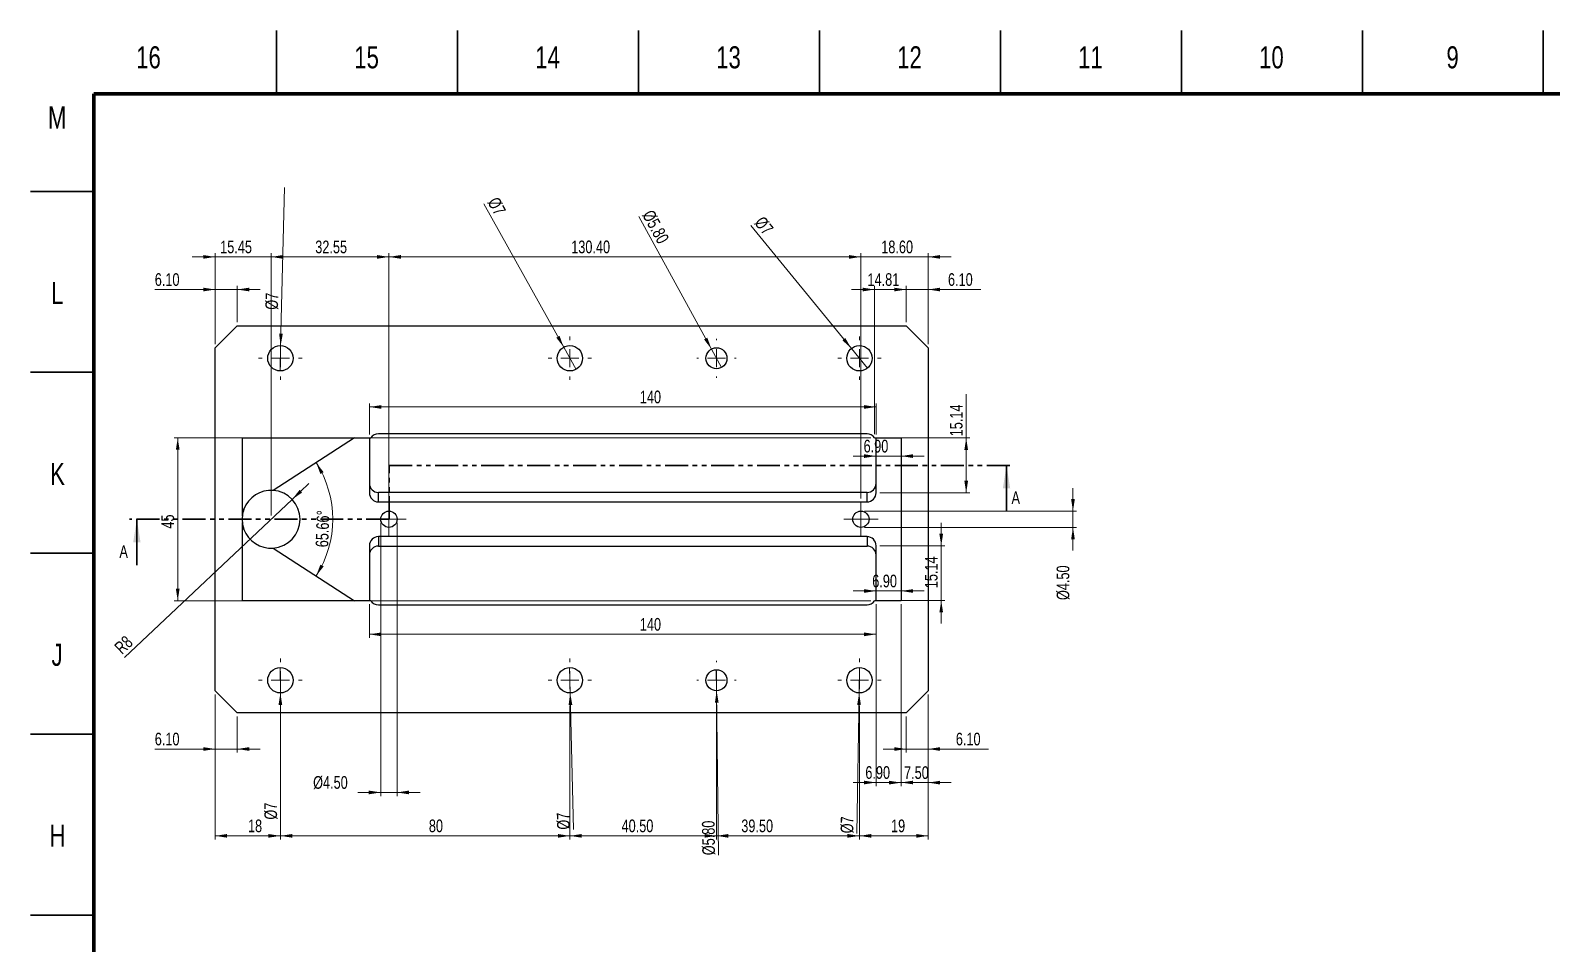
# Model space of a CAD drawing. Header units: millimetres. Extents: x 3 to 838, y -27 to 591.
# Drawn here: x 2.5 to 422.8, y 339.1 to 591.5 of the extents above; entities that cross this region are included whole.
import ezdxf

# ---------------------------------------------------------------- set-up
doc = ezdxf.new("R2010")
doc.units = ezdxf.units.MM
doc.linetypes.add('PHANTOM', pattern=[12.7, 6.35, -1.27, 1.27, -1.27, 1.27, -1.27])
doc.styles.add('SLDTEXTSTYLE0', font='TXT', dxfattribs={"width": 0.75})
doc.dimstyles.new('SLDDIMSTYLE0', dxfattribs={"dimtxt": 3.5, "dimasz": 3.302, "dimexe": 0, "dimexo": 0.0625, "dimgap": 0.875, "dimtad": 1, "dimrnd": 1e-09, "dimzin": 4, "dimdsep": 46, "dimtxsty": 'SLDTEXTSTYLE0', "dimsah": 1, "dimcen": 0.09, "dimadec": 0, "dimazin": 1, "dimtfac": 1, "dimtmove": 0, "dimatfit": 0, "dimfxl": 0, "dimfrac": 2, "dimtolj": 1, "dimtzin": 12, "dimarcsym": 0})
doc.dimstyles.new('SLDDIMSTYLE1', dxfattribs={"dimtxt": 3.5, "dimasz": 3.302, "dimexe": 0, "dimexo": 0.0625, "dimgap": 0.875, "dimtad": 1, "dimrnd": 1e-09, "dimzin": 12, "dimdsep": 46, "dimtxsty": 'SLDTEXTSTYLE0', "dimblk1": 'NONE', "dimsah": 1, "dimcen": 0, "dimadec": 0, "dimazin": 3, "dimtfac": 1, "dimtmove": 0, "dimatfit": 3, "dimldrblk": 'NONE', "dimfxl": 0, "dimfrac": 2, "dimtolj": 1, "dimtzin": 12, "dimarcsym": 0})
doc.dimstyles.new('SLDDIMSTYLE2', dxfattribs={"dimtxt": 3.5, "dimasz": 3.302, "dimexe": 0, "dimexo": 0.0625, "dimgap": 0.875, "dimtad": 1, "dimrnd": 1e-09, "dimzin": 4, "dimdsep": 46, "dimtxsty": 'SLDTEXTSTYLE0', "dimblk1": 'NONE', "dimsah": 1, "dimcen": 0, "dimadec": 0, "dimazin": 1, "dimtfac": 1, "dimtmove": 0, "dimatfit": 3, "dimldrblk": 'NONE', "dimfxl": 0, "dimfrac": 2, "dimtolj": 1, "dimtzin": 12, "dimarcsym": 0})
doc.dimstyles.new('SLDDIMSTYLE3', dxfattribs={"dimtxt": 3.5, "dimasz": 3.302, "dimexe": 0, "dimexo": 0.0625, "dimgap": 0.875, "dimtad": 1, "dimrnd": 1e-09, "dimzin": 12, "dimdsep": 46, "dimtxsty": 'SLDTEXTSTYLE0', "dimsah": 1, "dimcen": 0, "dimadec": 0, "dimazin": 3, "dimtfac": 1, "dimtofl": 0, "dimtmove": 1, "dimatfit": 3, "dimfxl": 0, "dimfrac": 2, "dimtolj": 1, "dimtzin": 12, "dimarcsym": 0})
doc.dimstyles.new('SLDDIMSTYLE4', dxfattribs={"dimtxt": 3.5, "dimasz": 3.302, "dimexe": 0, "dimexo": 0.0625, "dimgap": 0.875, "dimtad": 1, "dimdec": 4, "dimzin": 12, "dimdsep": 46, "dimtxsty": 'SLDTEXTSTYLE0', "dimsah": 1, "dimcen": 0.09, "dimazin": 3, "dimtfac": 1, "dimtofl": 0, "dimtmove": 0, "dimatfit": 3, "dimfxl": 0, "dimfrac": 2, "dimtolj": 1, "dimtzin": 12, "dimarcsym": 0})
doc.dimstyles.new('SLDDIMSTYLE5', dxfattribs={"dimtxt": 3.5, "dimasz": 3.302, "dimexe": 0, "dimexo": 0.0625, "dimgap": 0.875, "dimtad": 1, "dimrnd": 1e-09, "dimzin": 12, "dimdsep": 46, "dimtxsty": 'SLDTEXTSTYLE0', "dimsah": 1, "dimcen": 0.09, "dimadec": 0, "dimazin": 3, "dimtfac": 1, "dimtofl": 0, "dimtmove": 0, "dimatfit": 3, "dimfxl": 0, "dimfrac": 2, "dimtolj": 1, "dimtzin": 12, "dimarcsym": 0})
doc.dimstyles.new('SLDDIMSTYLE6', dxfattribs={"dimtxt": 3.5, "dimasz": 3.302, "dimexe": 0, "dimexo": 0.0625, "dimgap": 0.875, "dimtad": 1, "dimrnd": 1e-09, "dimzin": 12, "dimdsep": 46, "dimtxsty": 'SLDTEXTSTYLE0', "dimsah": 1, "dimcen": 0.09, "dimadec": 0, "dimazin": 3, "dimtfac": 1, "dimtmove": 0, "dimatfit": 0, "dimfxl": 0, "dimfrac": 2, "dimtolj": 1, "dimtzin": 12, "dimarcsym": 0})
doc.dimstyles.new('SLDDIMSTYLE7', dxfattribs={"dimtxt": 3.5, "dimasz": 3.302, "dimexe": 0, "dimexo": 0.0625, "dimgap": 0.875, "dimtad": 1, "dimrnd": 1e-09, "dimzin": 4, "dimdsep": 46, "dimtxsty": 'SLDTEXTSTYLE0', "dimsah": 1, "dimcen": 0.09, "dimadec": 0, "dimazin": 1, "dimtfac": 1, "dimtofl": 0, "dimtmove": 0, "dimatfit": 3, "dimfxl": 0, "dimfrac": 2, "dimtolj": 1, "dimtzin": 12, "dimarcsym": 0})

# ---------------------------------------------------------------- blocks, each defined once
blk = doc.blocks.new('_D')
at = {"color": 7, "linetype": 'Continuous', "lineweight": 18}
for p, q in [((53.55, 519.88), (36.86, 519.88)), ((53.55, 504.78), (53.55, 520.88)), ((53.55, 519.88), (59.65, 519.88)), ((59.65, 510.88), (59.65, 520.88)), ((59.65, 519.88), (66, 519.88))]:
    blk.add_line(p, q, dxfattribs=at)
for points in [[(53.55, 519.88), (50.25, 520.39), (50.25, 519.37)], [(59.65, 519.88), (62.95, 519.37), (62.95, 520.39)]]:
    blk.add_solid(points, dxfattribs=at)
at = {"color": 7, "linetype": 'Continuous', "lineweight": 18, "insert": (36.86, 524.39), "char_height": 3.5, "attachment_point": 1, "style": 'SLDTEXTSTYLE0'}
blk.add_mtext('6.10', dxfattribs=at)
blk = doc.blocks.new('_D_1')
at = {"color": 7, "linetype": 'Continuous', "lineweight": 18}
for p, q in [((53.55, 407.98), (53.55, 391.88)), ((59.65, 401.88), (59.65, 391.88)), ((53.55, 392.88), (36.86, 392.88)), ((53.55, 392.88), (59.65, 392.88)), ((59.65, 392.88), (66, 392.88))]:
    blk.add_line(p, q, dxfattribs=at)
for points in [[(53.55, 392.88), (50.25, 393.39), (50.25, 392.37)], [(59.65, 392.88), (62.95, 392.37), (62.95, 393.39)]]:
    blk.add_solid(points, dxfattribs=at)
at = {"color": 7, "linetype": 'Continuous', "lineweight": 18, "insert": (36.86, 397.39), "char_height": 3.5, "attachment_point": 1, "style": 'SLDTEXTSTYLE0'}
blk.add_mtext('6.10', dxfattribs=at)
blk = doc.blocks.new('_D_2')
at = {"color": 7, "linetype": 'Continuous', "lineweight": 18}
for p, q in [((244.45, 519.88), (238.1, 519.88)), ((244.45, 510.88), (244.45, 520.88)), ((244.45, 519.88), (250.55, 519.88)), ((250.55, 504.78), (250.55, 520.88)), ((250.55, 519.88), (265.08, 519.88))]:
    blk.add_line(p, q, dxfattribs=at)
for points in [[(244.45, 519.88), (241.15, 520.39), (241.15, 519.37)], [(250.55, 519.88), (253.85, 519.37), (253.85, 520.39)]]:
    blk.add_solid(points, dxfattribs=at)
at = {"color": 7, "linetype": 'Continuous', "lineweight": 18, "insert": (256.02, 524.39), "char_height": 3.5, "attachment_point": 1, "style": 'SLDTEXTSTYLE0'}
blk.add_mtext('6.10', dxfattribs=at)
blk = doc.blocks.new('_D_3')
at = {"color": 7, "linetype": 'Continuous', "lineweight": 18}
for p, q in [((250.55, 407.98), (250.55, 391.88)), ((244.45, 401.88), (244.45, 391.88)), ((244.45, 392.88), (238.1, 392.88)), ((250.55, 392.88), (244.45, 392.88)), ((250.55, 392.88), (267.24, 392.88))]:
    blk.add_line(p, q, dxfattribs=at)
for points in [[(244.45, 392.88), (241.15, 393.39), (241.15, 392.37)], [(250.55, 392.88), (253.85, 392.37), (253.85, 393.39)]]:
    blk.add_solid(points, dxfattribs=at)
at = {"color": 7, "linetype": 'Continuous', "lineweight": 18, "insert": (258.19, 397.39), "char_height": 3.5, "attachment_point": 1, "style": 'SLDTEXTSTYLE0'}
blk.add_mtext('6.10', dxfattribs=at)
blk = doc.blocks.new('_D_4')
at = {"color": 7, "linetype": 'Continuous', "lineweight": 18}
for q in [(201.57, 537.6), (233.76, 498.17)]:
    blk.add_line((229.34, 503.59), q, dxfattribs=at)
blk.add_solid([(229.34, 503.59), (227.64, 506.47), (226.86, 505.83)], dxfattribs=at)
at = {"color": 7, "linetype": 'Continuous', "lineweight": 18, "insert": (205.06, 540.45), "char_height": 3.5, "attachment_point": 1, "rotation": 309.2291, "style": 'SLDTEXTSTYLE0'}
blk.add_mtext('%%c7', dxfattribs=at)
blk = doc.blocks.new('_None')
blk = doc.blocks.new('_D_5')
at = {"color": 7, "linetype": 'Continuous', "lineweight": 18}
for q in [(170.57, 540.09), (193.44, 498.34)]:
    blk.add_line((190.66, 503.43), q, dxfattribs=at)
blk.add_solid([(190.66, 503.43), (189.52, 506.57), (188.62, 506.08)], dxfattribs=at)
at = {"color": 7, "linetype": 'Continuous', "lineweight": 18, "insert": (174.51, 542.25), "char_height": 3.5, "attachment_point": 1, "rotation": 298.7217, "style": 'SLDTEXTSTYLE0'}
blk.add_mtext('%%c5.80', dxfattribs=at)
blk = doc.blocks.new('_D_6')
at = {"color": 7, "linetype": 'Continuous', "lineweight": 18}
for q in [(127.8, 543.6), (153.25, 497.82)]:
    blk.add_line((149.85, 503.94), q, dxfattribs=at)
blk.add_solid([(149.85, 503.94), (148.69, 507.07), (147.8, 506.58)], dxfattribs=at)
at = {"color": 7, "linetype": 'Continuous', "lineweight": 18, "insert": (131.74, 545.79), "char_height": 3.5, "attachment_point": 1, "rotation": 299.0713, "style": 'SLDTEXTSTYLE0'}
blk.add_mtext('%%c7', dxfattribs=at)
blk = doc.blocks.new('_D_7')
at = {"color": 7, "linetype": 'Continuous', "lineweight": 18}
for q in [(72.72, 548.1), (71.46, 497.38)]:
    blk.add_line((71.64, 504.38), q, dxfattribs=at)
blk.add_solid([(71.64, 504.38), (72.23, 507.67), (71.21, 507.69)], dxfattribs=at)
at = {"color": 7, "linetype": 'Continuous', "lineweight": 18, "insert": (67.38, 514.35), "char_height": 3.5, "attachment_point": 1, "rotation": 88.5869, "style": 'SLDTEXTSTYLE0'}
blk.add_mtext('%%c7', dxfattribs=at)
blk = doc.blocks.new('_D_8')
at = {"color": 7, "linetype": 'Continuous', "lineweight": 18}
for q in [(79.43, 466.24), (28.5, 418.13)]:
    blk.add_line((74.82, 461.88), q, dxfattribs=at)
blk.add_solid([(74.82, 461.88), (77.57, 463.77), (76.87, 464.51)], dxfattribs=at)
at = {"color": 7, "linetype": 'Continuous', "lineweight": 18, "insert": (25.41, 421.41), "char_height": 3.5, "attachment_point": 1, "rotation": 43.3663, "style": 'SLDTEXTSTYLE0'}
blk.add_mtext('R8', dxfattribs=at)
blk = doc.blocks.new('_D_9')
at = {"color": 7, "linetype": 'Continuous', "lineweight": 18}
for q in [(71.54, 415.38), (71.63, 373.38)]:
    blk.add_line((71.56, 408.38), q, dxfattribs=at)
blk.add_solid([(71.56, 408.38), (71.06, 405.08), (72.07, 405.08)], dxfattribs=at)
at = {"color": 7, "linetype": 'Continuous', "lineweight": 18, "insert": (67.14, 373.37), "char_height": 3.5, "attachment_point": 1, "rotation": 90.1216, "style": 'SLDTEXTSTYLE0'}
blk.add_mtext('%%c7', dxfattribs=at)
blk = doc.blocks.new('_D_10')
at = {"color": 7, "linetype": 'Continuous', "lineweight": 18}
for q in [(151.47, 415.38), (152.53, 370.67)]:
    blk.add_line((151.63, 408.38), q, dxfattribs=at)
blk.add_solid([(151.63, 408.38), (151.2, 405.07), (152.22, 405.09)], dxfattribs=at)
at = {"color": 7, "linetype": 'Continuous', "lineweight": 18, "insert": (148.04, 370.56), "char_height": 3.5, "attachment_point": 1, "rotation": 91.3663, "style": 'SLDTEXTSTYLE0'}
blk.add_mtext('%%c7', dxfattribs=at)
blk = doc.blocks.new('_D_11')
at = {"color": 7, "linetype": 'Continuous', "lineweight": 18}
for q in [(192.01, 414.78), (192.65, 363.56)]:
    blk.add_line((192.09, 408.98), q, dxfattribs=at)
blk.add_solid([(192.09, 408.98), (191.62, 405.67), (192.64, 405.69)], dxfattribs=at)
at = {"color": 7, "linetype": 'Continuous', "lineweight": 18, "insert": (188.15, 363.5), "char_height": 3.5, "attachment_point": 1, "rotation": 90.7114, "style": 'SLDTEXTSTYLE0'}
blk.add_mtext('%%c5.80', dxfattribs=at)
blk = doc.blocks.new('_D_12')
at = {"color": 7, "linetype": 'Continuous', "lineweight": 18}
for q in [(231.61, 415.38), (230.83, 369.54)]:
    blk.add_line((231.49, 408.38), q, dxfattribs=at)
blk.add_solid([(231.49, 408.38), (230.93, 405.09), (231.94, 405.07)], dxfattribs=at)
at = {"color": 7, "linetype": 'Continuous', "lineweight": 18, "insert": (226.34, 369.61), "char_height": 3.5, "attachment_point": 1, "rotation": 89.0254, "style": 'SLDTEXTSTYLE0'}
blk.add_mtext('%%c7', dxfattribs=at)
blk = doc.blocks.new('_D_13')
at = {"color": 7, "linetype": 'Continuous', "lineweight": 18}
for p, q in [((99.3, 455.39), (99.3, 379.88)), ((103.8, 455.39), (103.8, 379.88)), ((99.3, 380.88), (92.95, 380.88)), ((99.3, 380.88), (103.8, 380.88)), ((103.8, 380.88), (110.15, 380.88))]:
    blk.add_line(p, q, dxfattribs=at)
for points in [[(99.3, 380.88), (96, 381.39), (96, 380.37)], [(103.8, 380.88), (107.1, 380.37), (107.1, 381.39)]]:
    blk.add_solid(points, dxfattribs=at)
at = {"color": 7, "linetype": 'Continuous', "lineweight": 18, "insert": (80.61, 385.39), "char_height": 3.5, "attachment_point": 1, "style": 'SLDTEXTSTYLE0'}
blk.add_mtext('%%c4.50', dxfattribs=at)
blk = doc.blocks.new('_D_14')
at = {"color": 7, "linetype": 'Continuous', "lineweight": 18}
for p, q in [((290.55, 458.64), (290.55, 464.99)), ((232.95, 458.64), (291.55, 458.64)), ((290.55, 458.64), (290.55, 454.14)), ((232.95, 454.14), (291.55, 454.14)), ((290.55, 454.14), (290.55, 447.79))]:
    blk.add_line(p, q, dxfattribs=at)
for points in [[(290.55, 458.64), (291.06, 461.94), (290.04, 461.94)], [(290.55, 454.14), (290.04, 450.84), (291.06, 450.84)]]:
    blk.add_solid(points, dxfattribs=at)
at = {"color": 7, "linetype": 'Continuous', "lineweight": 18, "insert": (286.04, 434.06), "char_height": 3.5, "attachment_point": 1, "rotation": 90, "style": 'SLDTEXTSTYLE0'}
blk.add_mtext('%%c4.50', dxfattribs=at)
blk = doc.blocks.new('_D_15')
at = {"color": 7, "linetype": 'Continuous', "lineweight": 18}
blk.add_arc((57.18, 456.38), 28.87, 327.1715, 32.8285, dxfattribs=at)
for points in [[(81.44, 472.03), (82.62, 468.91), (83.51, 469.41)], [(81.44, 440.73), (83.51, 443.35), (82.62, 443.85)]]:
    blk.add_solid(points, dxfattribs=at)
at = {"color": 7, "linetype": 'Continuous', "lineweight": 18, "insert": (81.27, 448.73), "char_height": 3.5, "attachment_point": 1, "rotation": 87.8676, "style": 'SLDTEXTSTYLE0'}
blk.add_mtext('65.66°', dxfattribs=at)
blk = doc.blocks.new('_D_16')
at = {"color": 7, "linetype": 'Continuous', "lineweight": 18}
for p, q in [((243.05, 432.88), (243.05, 382.59)), ((250.55, 407.98), (250.55, 382.59)), ((243.05, 383.59), (236.7, 383.59)), ((243.05, 383.59), (250.55, 383.59)), ((250.55, 383.59), (256.9, 383.59))]:
    blk.add_line(p, q, dxfattribs=at)
for points in [[(243.05, 383.59), (239.75, 384.1), (239.75, 383.08)], [(250.55, 383.59), (253.85, 383.08), (253.85, 384.1)]]:
    blk.add_solid(points, dxfattribs=at)
at = {"color": 7, "linetype": 'Continuous', "lineweight": 18, "insert": (243.88, 388.1), "char_height": 3.5, "attachment_point": 1, "style": 'SLDTEXTSTYLE0'}
blk.add_mtext('7.50', dxfattribs=at)
blk = doc.blocks.new('_D_17')
at = {"color": 7, "linetype": 'Continuous', "lineweight": 18}
for p, q in [((234.74, 478.88), (42.2, 478.88)), ((43.2, 478.88), (43.2, 433.88)), ((234.74, 433.88), (42.2, 433.88))]:
    blk.add_line(p, q, dxfattribs=at)
for points in [[(43.2, 478.88), (42.69, 475.58), (43.71, 475.58)], [(43.2, 433.88), (43.71, 437.18), (42.69, 437.18)]]:
    blk.add_solid(points, dxfattribs=at)
at = {"color": 7, "linetype": 'Continuous', "lineweight": 18, "insert": (38.69, 453.8), "char_height": 3.5, "attachment_point": 1, "rotation": 90, "style": 'SLDTEXTSTYLE0'}
blk.add_mtext('45', dxfattribs=at)
blk = doc.blocks.new('_D_18')
at = {"color": 7, "linetype": 'Continuous', "lineweight": 18}
for p, q in [((236.15, 432.92), (236.15, 382.62)), ((243.05, 432.88), (243.05, 382.62)), ((236.15, 383.62), (229.8, 383.62)), ((236.15, 383.62), (243.05, 383.62)), ((243.05, 383.62), (249.4, 383.62))]:
    blk.add_line(p, q, dxfattribs=at)
for points in [[(236.15, 383.62), (232.85, 384.13), (232.85, 383.12)], [(243.05, 383.62), (246.35, 383.12), (246.35, 384.13)]]:
    blk.add_solid(points, dxfattribs=at)
at = {"color": 7, "linetype": 'Continuous', "lineweight": 18, "insert": (233.18, 388.14), "char_height": 3.5, "attachment_point": 1, "style": 'SLDTEXTSTYLE0'}
blk.add_mtext('6.90', dxfattribs=at)
blk = doc.blocks.new('_D_19')
at = {"color": 7, "linetype": 'Continuous', "lineweight": 18}
for p, q in [((235.74, 519.88), (229.39, 519.88)), ((235.74, 479.88), (235.74, 520.88)), ((250.55, 519.88), (235.74, 519.88)), ((250.55, 504.78), (250.55, 520.88)), ((250.55, 519.88), (256.9, 519.88))]:
    blk.add_line(p, q, dxfattribs=at)
for points in [[(235.74, 519.88), (232.44, 520.39), (232.44, 519.37)], [(250.55, 519.88), (253.85, 519.37), (253.85, 520.39)]]:
    blk.add_solid(points, dxfattribs=at)
at = {"color": 7, "linetype": 'Continuous', "lineweight": 18, "insert": (233.78, 524.39), "char_height": 3.5, "attachment_point": 1, "style": 'SLDTEXTSTYLE0'}
blk.add_mtext('14.81', dxfattribs=at)
blk = doc.blocks.new('_D_20')
at = {"color": 7, "linetype": 'Continuous', "lineweight": 18}
for p, q in [((231.95, 462.14), (231.95, 529.9)), ((250.55, 504.78), (250.55, 529.9)), ((231.95, 528.9), (225.6, 528.9)), ((231.95, 528.9), (250.55, 528.9)), ((250.55, 528.9), (256.9, 528.9))]:
    blk.add_line(p, q, dxfattribs=at)
for points in [[(231.95, 528.9), (228.65, 529.41), (228.65, 528.39)], [(250.55, 528.9), (253.85, 528.39), (253.85, 529.41)]]:
    blk.add_solid(points, dxfattribs=at)
at = {"color": 7, "linetype": 'Continuous', "lineweight": 18, "insert": (237.58, 533.41), "char_height": 3.5, "attachment_point": 1, "style": 'SLDTEXTSTYLE0'}
blk.add_mtext('18.60', dxfattribs=at)
blk = doc.blocks.new('_D_21')
at = {"color": 7, "linetype": 'Continuous', "lineweight": 18}
for p, q in [((101.55, 462.14), (101.55, 529.9)), ((231.95, 462.14), (231.95, 529.9)), ((101.55, 528.9), (231.95, 528.9))]:
    blk.add_line(p, q, dxfattribs=at)
for points in [[(101.55, 528.9), (104.85, 528.39), (104.85, 529.41)], [(231.95, 528.9), (228.65, 529.41), (228.65, 528.39)]]:
    blk.add_solid(points, dxfattribs=at)
at = {"color": 7, "linetype": 'Continuous', "lineweight": 18, "insert": (151.92, 533.41), "char_height": 3.5, "attachment_point": 1, "style": 'SLDTEXTSTYLE0'}
blk.add_mtext('130.40', dxfattribs=at)
blk = doc.blocks.new('_D_22')
at = {"color": 7, "linetype": 'Continuous', "lineweight": 18}
for p, q in [((69, 457.38), (69, 529.9)), ((101.55, 462.14), (101.55, 529.9)), ((101.55, 528.9), (69, 528.9))]:
    blk.add_line(p, q, dxfattribs=at)
for points in [[(69, 528.9), (72.3, 528.39), (72.3, 529.41)], [(101.55, 528.9), (98.25, 529.41), (98.25, 528.39)]]:
    blk.add_solid(points, dxfattribs=at)
at = {"color": 7, "linetype": 'Continuous', "lineweight": 18, "insert": (81.2, 533.41), "char_height": 3.5, "attachment_point": 1, "style": 'SLDTEXTSTYLE0'}
blk.add_mtext('32.55', dxfattribs=at)
blk = doc.blocks.new('_D_23')
at = {"color": 7, "linetype": 'Continuous', "lineweight": 18}
for p, q in [((53.55, 504.78), (53.55, 529.9)), ((69, 457.38), (69, 529.9)), ((53.55, 528.9), (47.2, 528.9)), ((69, 528.9), (53.55, 528.9)), ((69, 528.9), (75.35, 528.9))]:
    blk.add_line(p, q, dxfattribs=at)
for points in [[(53.55, 528.9), (50.25, 529.41), (50.25, 528.39)], [(69, 528.9), (72.3, 528.39), (72.3, 529.41)]]:
    blk.add_solid(points, dxfattribs=at)
at = {"color": 7, "linetype": 'Continuous', "lineweight": 18, "insert": (54.92, 533.41), "char_height": 3.5, "attachment_point": 1, "style": 'SLDTEXTSTYLE0'}
blk.add_mtext('15.45', dxfattribs=at)
blk = doc.blocks.new('_D_24')
at = {"color": 7, "linetype": 'Continuous', "lineweight": 18}
for p, q in [((53.55, 407.98), (53.55, 367.88)), ((71.55, 404.88), (71.55, 367.88)), ((53.55, 368.88), (71.55, 368.88))]:
    blk.add_line(p, q, dxfattribs=at)
for points in [[(53.55, 368.88), (56.85, 368.37), (56.85, 369.39)], [(71.55, 368.88), (68.25, 369.39), (68.25, 368.37)]]:
    blk.add_solid(points, dxfattribs=at)
at = {"color": 7, "linetype": 'Continuous', "lineweight": 18, "insert": (62.61, 373.39), "char_height": 3.5, "attachment_point": 1, "style": 'SLDTEXTSTYLE0'}
blk.add_mtext('18', dxfattribs=at)
blk = doc.blocks.new('_D_25')
at = {"color": 7, "linetype": 'Continuous', "lineweight": 18}
for p, q in [((71.55, 404.88), (71.55, 367.88)), ((151.55, 404.88), (151.55, 367.88)), ((71.55, 368.88), (151.55, 368.88))]:
    blk.add_line(p, q, dxfattribs=at)
for points in [[(71.55, 368.88), (74.85, 368.37), (74.85, 369.39)], [(151.55, 368.88), (148.25, 369.39), (148.25, 368.37)]]:
    blk.add_solid(points, dxfattribs=at)
at = {"color": 7, "linetype": 'Continuous', "lineweight": 18, "insert": (112.59, 373.39), "char_height": 3.5, "attachment_point": 1, "style": 'SLDTEXTSTYLE0'}
blk.add_mtext('80', dxfattribs=at)
blk = doc.blocks.new('_D_26')
at = {"color": 7, "linetype": 'Continuous', "lineweight": 18}
for p, q in [((151.55, 404.88), (151.55, 367.88)), ((192.05, 405.48), (192.05, 367.88)), ((151.55, 368.88), (192.05, 368.88))]:
    blk.add_line(p, q, dxfattribs=at)
for points in [[(151.55, 368.88), (154.85, 368.37), (154.85, 369.39)], [(192.05, 368.88), (188.75, 369.39), (188.75, 368.37)]]:
    blk.add_solid(points, dxfattribs=at)
at = {"color": 7, "linetype": 'Continuous', "lineweight": 18, "insert": (165.83, 373.39), "char_height": 3.5, "attachment_point": 1, "style": 'SLDTEXTSTYLE0'}
blk.add_mtext('40.50', dxfattribs=at)
blk = doc.blocks.new('_D_27')
at = {"color": 7, "linetype": 'Continuous', "lineweight": 18}
for p, q in [((192.05, 405.48), (192.05, 367.88)), ((231.55, 404.88), (231.55, 367.88)), ((192.05, 368.88), (231.55, 368.88))]:
    blk.add_line(p, q, dxfattribs=at)
for points in [[(192.05, 368.88), (195.35, 368.37), (195.35, 369.39)], [(231.55, 368.88), (228.25, 369.39), (228.25, 368.37)]]:
    blk.add_solid(points, dxfattribs=at)
at = {"color": 7, "linetype": 'Continuous', "lineweight": 18, "insert": (198.91, 373.39), "char_height": 3.5, "attachment_point": 1, "style": 'SLDTEXTSTYLE0'}
blk.add_mtext('39.50', dxfattribs=at)
blk = doc.blocks.new('_D_28')
at = {"color": 7, "linetype": 'Continuous', "lineweight": 18}
for p, q in [((250.55, 407.98), (250.55, 367.88)), ((231.55, 404.88), (231.55, 367.88)), ((231.55, 368.88), (250.55, 368.88))]:
    blk.add_line(p, q, dxfattribs=at)
for points in [[(231.55, 368.88), (234.85, 368.37), (234.85, 369.39)], [(250.55, 368.88), (247.25, 369.39), (247.25, 368.37)]]:
    blk.add_solid(points, dxfattribs=at)
at = {"color": 7, "linetype": 'Continuous', "lineweight": 18, "insert": (240.28, 373.39), "char_height": 3.5, "attachment_point": 1, "style": 'SLDTEXTSTYLE0'}
blk.add_mtext('19', dxfattribs=at)
blk = doc.blocks.new('_D_29')
at = {"color": 7, "linetype": 'Continuous', "lineweight": 18}
for p, q in [((96.15, 432.92), (96.15, 423.58)), ((236.15, 432.92), (236.15, 423.58)), ((96.15, 424.58), (236.15, 424.58))]:
    blk.add_line(p, q, dxfattribs=at)
for points in [[(96.15, 424.58), (99.45, 424.07), (99.45, 425.09)], [(236.15, 424.58), (232.85, 425.09), (232.85, 424.07)]]:
    blk.add_solid(points, dxfattribs=at)
at = {"color": 7, "linetype": 'Continuous', "lineweight": 18, "insert": (170.88, 429.09), "char_height": 3.5, "attachment_point": 1, "style": 'SLDTEXTSTYLE0'}
blk.add_mtext('140', dxfattribs=at)
blk = doc.blocks.new('_D_30')
at = {"color": 7, "linetype": 'Continuous', "lineweight": 18}
for p, q in [((236.15, 436.56), (229.8, 436.56)), ((236.15, 436.56), (243.05, 436.56)), ((243.05, 436.56), (249.4, 436.56))]:
    blk.add_line(p, q, dxfattribs=at)
for points in [[(236.15, 436.56), (232.85, 437.06), (232.85, 436.05)], [(243.05, 436.56), (246.35, 436.05), (246.35, 437.06)]]:
    blk.add_solid(points, dxfattribs=at)
at = {"color": 7, "linetype": 'Continuous', "lineweight": 18, "insert": (235.09, 441.07), "char_height": 3.5, "attachment_point": 1, "style": 'SLDTEXTSTYLE0'}
blk.add_mtext('6.90', dxfattribs=at)
blk = doc.blocks.new('_D_31')
at = {"color": 7, "linetype": 'Continuous', "lineweight": 18}
for p, q in [((236.15, 473.84), (229.8, 473.84)), ((236.15, 473.84), (243.05, 473.84)), ((243.05, 473.84), (249.4, 473.84))]:
    blk.add_line(p, q, dxfattribs=at)
for points in [[(236.15, 473.84), (232.85, 474.35), (232.85, 473.33)], [(243.05, 473.84), (246.35, 473.33), (246.35, 474.35)]]:
    blk.add_solid(points, dxfattribs=at)
at = {"color": 7, "linetype": 'Continuous', "lineweight": 18, "insert": (232.7, 478.35), "char_height": 3.5, "attachment_point": 1, "style": 'SLDTEXTSTYLE0'}
blk.add_mtext('6.90', dxfattribs=at)
blk = doc.blocks.new('_D_32')
at = {"color": 7, "linetype": 'Continuous', "lineweight": 18}
for p, q in [((96.15, 479.85), (96.15, 488.42)), ((236.15, 479.85), (236.15, 488.42)), ((96.15, 487.42), (236.15, 487.42))]:
    blk.add_line(p, q, dxfattribs=at)
for points in [[(96.15, 487.42), (99.45, 486.92), (99.45, 487.93)], [(236.15, 487.42), (232.85, 487.93), (232.85, 486.92)]]:
    blk.add_solid(points, dxfattribs=at)
at = {"color": 7, "linetype": 'Continuous', "lineweight": 18, "insert": (170.88, 491.94), "char_height": 3.5, "attachment_point": 1, "style": 'SLDTEXTSTYLE0'}
blk.add_mtext('140', dxfattribs=at)
blk = doc.blocks.new('_D_33')
at = {"color": 7, "linetype": 'Continuous', "lineweight": 18}
for p, q in [((261.05, 478.85), (261.05, 490.95)), ((237.15, 478.85), (262.05, 478.85)), ((261.05, 463.71), (261.05, 478.85)), ((237.15, 463.71), (262.05, 463.71))]:
    blk.add_line(p, q, dxfattribs=at)
for points in [[(261.05, 478.85), (260.54, 475.54), (261.56, 475.54)], [(261.05, 463.71), (261.56, 467.01), (260.54, 467.01)]]:
    blk.add_solid(points, dxfattribs=at)
at = {"color": 7, "linetype": 'Continuous', "lineweight": 18, "insert": (256.54, 479.32), "char_height": 3.5, "attachment_point": 1, "rotation": 90, "style": 'SLDTEXTSTYLE0'}
blk.add_mtext('15.14', dxfattribs=at)
blk = doc.blocks.new('_D_34')
at = {"color": 7, "linetype": 'Continuous', "lineweight": 18}
for p, q in [((254.15, 449.05), (254.15, 455.4)), ((237.15, 449.05), (255.15, 449.05)), ((254.15, 433.92), (254.15, 449.05)), ((237.15, 433.92), (255.15, 433.92)), ((254.15, 433.92), (254.15, 427.57))]:
    blk.add_line(p, q, dxfattribs=at)
for points in [[(254.15, 449.05), (254.66, 452.36), (253.64, 452.36)], [(254.15, 433.92), (253.64, 430.62), (254.66, 430.62)]]:
    blk.add_solid(points, dxfattribs=at)
at = {"color": 7, "linetype": 'Continuous', "lineweight": 18, "insert": (249.64, 437.33), "char_height": 3.5, "attachment_point": 1, "rotation": 90, "style": 'SLDTEXTSTYLE0'}
blk.add_mtext('15.14', dxfattribs=at)
blk = doc.blocks.new('SW_CENTERMARKSYMBOL_0')
at = {"color": 0, "linetype": 'Continuous', "lineweight": 0}
for p, q in [((0, 5), (0, 6)), ((-5, 0), (-6, 0)), ((0, 0), (-2.5, 0)), ((0, 0), (0, 2.5)), ((0, 0), (0, -2.5)), ((0, 0), (2.5, 0)), ((5, 0), (6, 0)), ((0, -5), (0, -6))]:
    blk.add_line(p, q, dxfattribs=at)
blk = doc.blocks.new('SW_CENTERMARKSYMBOL_1')
at = {"color": 0, "linetype": 'Continuous', "lineweight": 0}
for p, q in [((0, 5), (0, 6)), ((-5, 0), (-6, 0)), ((0, 0), (-2.5, 0)), ((0, 0), (0, 2.5)), ((0, 0), (0, -2.5)), ((0, 0), (2.5, 0)), ((5, 0), (6, 0)), ((0, -5), (0, -6))]:
    blk.add_line(p, q, dxfattribs=at)
blk = doc.blocks.new('SW_CENTERMARKSYMBOL_2')
at = {"color": 0, "linetype": 'Continuous', "lineweight": 0}
for p, q in [((0, 5), (0, 6)), ((-5, 0), (-6, 0)), ((0, 0), (-2.5, 0)), ((0, 0), (0, 2.5)), ((0, 0), (0, -2.5)), ((0, 0), (2.5, 0)), ((5, 0), (6, 0)), ((0, -5), (0, -6))]:
    blk.add_line(p, q, dxfattribs=at)
blk = doc.blocks.new('SW_CENTERMARKSYMBOL_3')
at = {"color": 0, "linetype": 'Continuous', "lineweight": 0}
for p, q in [((0, 5), (0, 6)), ((-5, 0), (-6, 0)), ((0, 0), (-2.5, 0)), ((0, 0), (0, 2.5)), ((0, 0), (0, -2.5)), ((0, 0), (2.5, 0)), ((5, 0), (6, 0)), ((0, -5), (0, -6))]:
    blk.add_line(p, q, dxfattribs=at)
blk = doc.blocks.new('SW_CENTERMARKSYMBOL_4')
at = {"color": 0, "linetype": 'Continuous', "lineweight": 0}
for p, q in [((0, 5), (0, 6)), ((-5, 0), (-6, 0)), ((0, 0), (-2.5, 0)), ((0, 0), (0, 2.5)), ((0, 0), (0, -2.5)), ((0, 0), (2.5, 0)), ((5, 0), (6, 0)), ((0, -5), (0, -6))]:
    blk.add_line(p, q, dxfattribs=at)
blk = doc.blocks.new('SW_CENTERMARKSYMBOL_5')
at = {"color": 0, "linetype": 'Continuous', "lineweight": 0}
for p, q in [((0, 5), (0, 6)), ((-5, 0), (-6, 0)), ((0, 0), (-2.5, 0)), ((0, 0), (0, 2.5)), ((0, 0), (0, -2.5)), ((0, 0), (2.5, 0)), ((5, 0), (6, 0)), ((0, -5), (0, -6))]:
    blk.add_line(p, q, dxfattribs=at)
blk = doc.blocks.new('SW_CENTERMARKSYMBOL_6')
at = {"color": 0, "linetype": 'Continuous', "lineweight": 0}
for p, q in [((0, 5), (0, 5.4)), ((-5, 0), (-5.4, 0)), ((0, 0), (-2.5, 0)), ((0, 0), (0, 2.5)), ((0, 0), (0, -2.5)), ((0, 0), (2.5, 0)), ((5, 0), (5.4, 0)), ((0, -5), (0, -5.4))]:
    blk.add_line(p, q, dxfattribs=at)
blk = doc.blocks.new('SW_CENTERMARKSYMBOL_7')
at = {"color": 0, "linetype": 'Continuous', "lineweight": 0}
for p, q in [((0, 5), (0, 5.4)), ((-5, 0), (-5.4, 0)), ((0, 0), (-2.5, 0)), ((0, 0), (0, 2.5)), ((0, 0), (0, -2.5)), ((0, 0), (2.5, 0)), ((5, 0), (5.4, 0)), ((0, -5), (0, -5.4))]:
    blk.add_line(p, q, dxfattribs=at)
blk = doc.blocks.new('SW_CENTERMARKSYMBOL_8')
at = {"color": 0, "linetype": 'Continuous', "lineweight": 0}
for p, q in [((0, 2.5), (0, 4.75)), ((-2.5, 0), (-4.75, 0)), ((0, 0), (-2.5, 0)), ((0, 0), (0, 2.5)), ((0, 0), (0, -2.5)), ((0, 0), (2.5, 0)), ((2.5, 0), (4.75, 0)), ((0, -2.5), (0, -4.75))]:
    blk.add_line(p, q, dxfattribs=at)
blk = doc.blocks.new('SW_CENTERMARKSYMBOL_9')
at = {"color": 0, "linetype": 'Continuous', "lineweight": 0}
for p, q in [((0, 2.5), (0, 4.75)), ((-2.5, 0), (-4.75, 0)), ((0, 0), (-2.5, 0)), ((0, 0), (0, 2.5)), ((0, 0), (0, -2.5)), ((0, 0), (2.5, 0)), ((2.5, 0), (4.75, 0)), ((0, -2.5), (0, -4.75))]:
    blk.add_line(p, q, dxfattribs=at)

msp = doc.modelspace()

# ---------------------------------------------------------------- linework, layer by layer
at = {"color": 7, "linetype": 'Continuous', "lineweight": 35}
for p, q in [((70.5, 574), (70.5, 591.5)), ((120.5, 574), (120.5, 591.5)), ((170.5, 574), (170.5, 591.5)), ((220.5, 574), (220.5, 591.5)), ((270.5, 574), (270.5, 591.5)), ((320.5, 574), (320.5, 591.5)), ((370.5, 574), (370.5, 591.5)), ((420.5, 591.5), (420.5, 574)), ((420.5, 574), (420.5, 591.5)), ((20, 547), (2.5, 547)), ((20, 497), (2.5, 497)), ((272.19054, 458.57852), (272.19054, 471.27852)), ((31.91054, 443.68243), (31.91054, 456.38243)), ((20, 447), (2.5, 447)), ((20, 397), (2.5, 397)), ((20, 347), (2.5, 347))]:
    msp.add_line(p, q, dxfattribs=at)
at = {"color": 7, "linetype": 'Continuous', "lineweight": 70}
for p, q in [((20, 20), (20, 574)), ((20, 574), (821, 574))]:
    msp.add_line(p, q, dxfattribs=at)
at = {"color": 7, "linetype": 'Continuous', "lineweight": 25}
for p, q in [((53.55054, 503.78243), (59.65054, 509.88243)), ((59.65054, 509.88243), (244.45054, 509.88243)), ((244.45054, 509.88243), (250.55054, 503.78243)), ((53.55054, 408.98243), (53.55054, 503.78243)), ((250.55054, 503.78243), (250.55054, 408.98243)), ((233.65054, 480.01746), (98.65054, 480.01746)), ((61.05054, 478.88243), (92.05054, 478.88243)), ((61.05054, 457.27546), (61.05054, 478.88243)), ((92.05054, 478.88243), (69.54662, 464.36377)), ((92.05054, 478.88243), (96.56277, 478.88243)), ((96.15054, 478.84677), (96.15054, 463.71028)), ((235.73832, 478.88243), (243.05054, 478.88243)), ((236.15054, 463.71028), (236.15054, 478.84677)), ((243.05054, 478.88243), (243.05054, 433.88243)), ((98.65054, 461.18754), (98.65054, 463.80171)), ((233.65054, 463.80171), (98.65054, 463.80171)), ((233.65054, 461.18754), (233.65054, 463.80171)), ((61.50369, 459.17479), (61.05054, 458.88243)), ((98.65054, 461.18754), (233.65054, 461.18754)), ((61.05054, 433.88243), (61.05054, 455.4894)), ((61.05054, 453.88243), (61.50369, 453.59008)), ((98.65054, 451.57733), (98.65054, 448.96315)), ((233.65054, 451.57733), (98.65054, 451.57733)), ((233.65054, 451.57733), (233.65054, 448.96315)), ((69.54662, 448.40109), (92.05054, 433.88243)), ((96.15054, 449.05458), (96.15054, 433.9181)), ((98.65054, 448.96315), (233.65054, 448.96315)), ((236.15054, 433.9181), (236.15054, 449.05458)), ((92.05054, 433.88243), (61.05054, 433.88243)), ((96.56277, 433.88243), (92.05054, 433.88243)), ((243.05054, 433.88243), (235.73832, 433.88243)), ((98.65054, 432.74741), (233.65054, 432.74741)), ((59.65054, 402.88243), (53.55054, 408.98243)), ((250.55054, 408.98243), (244.45054, 402.88243)), ((244.45054, 402.88243), (59.65054, 402.88243))]:
    msp.add_line(p, q, dxfattribs=at)
at = {"color": 7, "linetype": 'PHANTOM', "lineweight": 35}
for p, q in [((101.65107, 456.38243), (101.65107, 471.27852)), ((101.65107, 471.27852), (274.19054, 471.27852)), ((101.65107, 456.38243), (29.91054, 456.38243))]:
    msp.add_line(p, q, dxfattribs=at)
at = {"color": 7, "linetype": 'Continuous', "lineweight": 25}
for centre, radius in [((71.55054, 500.88243), 3.5), ((151.55054, 500.88243), 3.5), ((231.55054, 500.88243), 3.5), ((192.05054, 500.88243), 2.9), ((101.55054, 456.39092), 2.25), ((231.95054, 456.39092), 2.25), ((71.55054, 411.88243), 3.5), ((151.55054, 411.88243), 3.5), ((192.05054, 411.88243), 2.9), ((231.55054, 411.88243), 3.5)]:
    msp.add_circle(centre, radius, dxfattribs=at)
for centre, radius, start, end in [((69.00054, 456.38243), 8, 86.0859607, 159.5711229), ((69.00054, 456.38243), 8, 273.9140393, 86.0859607), ((98.63932, 466.29049), 2.48881, 180.2606555, 270.2583052), ((233.66176, 466.29049), 2.48881, 269.7416948, 359.7393445), ((69.00054, 456.38243), 8, 159.5711229, 173.590796), ((69.00054, 456.38243), 8, 173.590796, 186.409204), ((69.00054, 456.38243), 8, 186.409204, 200.4288771), ((69.00054, 456.38243), 8, 200.4288771, 273.9140393), ((98.63932, 446.47437), 2.48881, 89.7416948, 179.7393445), ((233.66176, 446.47437), 2.48881, 0.2606555, 90.2583052)]:
    msp.add_arc(centre, radius, start, end, dxfattribs=at)
for centre, major_axis, start_param, end_param in [((98.65054, 477.49471), (0, 2.52275), 0, 0.988332188), ((233.65054, 477.49471), (0, 2.52275), 5.294853119, 6.283185307), ((98.65054, 478.84677), (0, 2.52275), 1.556657166, 1.570796327), ((233.65054, 478.84677), (0, 2.52275), 4.71238898, 4.726528141), ((98.65054, 463.71028), (0, 2.52275), 1.570796327, 3.141592654), ((233.65054, 463.71028), (0, 2.52275), 3.141592654, 4.71238898), ((98.65054, 449.05458), (0, -2.52275), 3.141592654, 4.71238898), ((233.65054, 449.05458), (0, -2.52275), 1.570796327, 3.141592654), ((98.65054, 433.9181), (0, -2.52275), 4.71238898, 4.726528141), ((98.65054, 435.27015), (0, -2.52275), 5.294853119, 6.283185307), ((233.65054, 435.27015), (0, -2.52275), 0, 0.988332188), ((233.65054, 433.9181), (0, -2.52275), 1.556657166, 1.570796327)]:
    msp.add_ellipse(centre, major_axis=major_axis, ratio=0.9909832, start_param=start_param, end_param=end_param, dxfattribs=at)
at = {"color": 7, "linetype": 'Continuous', "lineweight": 35}
for points in [[(272.19054, 471.27852), (271.17454, 464.92852), (273.20654, 464.92852)], [(31.91054, 456.38243), (30.89454, 450.03243), (32.92654, 450.03243)]]:
    msp.add_solid(points, dxfattribs=at)

# ---------------------------------------------------------------- block references
at = {"color": 7, "linetype": 'Continuous', "lineweight": 0}
for name, p in [('SW_CENTERMARKSYMBOL_1', (71.55054, 500.88243)), ('SW_CENTERMARKSYMBOL_2', (151.55054, 500.88243)), ('SW_CENTERMARKSYMBOL_7', (192.05054, 500.88243)), ('SW_CENTERMARKSYMBOL_3', (231.55054, 500.88243)), ('SW_CENTERMARKSYMBOL_9', (101.55054, 456.39092)), ('SW_CENTERMARKSYMBOL_8', (231.95054, 456.39092)), ('SW_CENTERMARKSYMBOL_0', (71.55054, 411.88243)), ('SW_CENTERMARKSYMBOL_5', (151.55054, 411.88243)), ('SW_CENTERMARKSYMBOL_6', (192.05054, 411.88243)), ('SW_CENTERMARKSYMBOL_4', (231.55054, 411.88243))]:
    msp.add_blockref(name, p, dxfattribs=at)

# ---------------------------------------------------------------- texts
at = {"color": 7, "linetype": 'Continuous', "lineweight": 0, "char_height": 6.096, "attachment_point": 2, "style": 'SLDTEXTSTYLE0'}
for s, insert in [('16', (35.12723, 587.11369)), ('15', (95.37723, 587.11369)), ('14', (145.37723, 587.11369)), ('13', (195.37723, 587.11369)), ('12', (245.37723, 587.11369)), ('11', (295.37723, 587.11369)), ('10', (345.37723, 587.11369)), ('9', (395.43862, 587.11369)), ('M', (9.8857, 570.47569)), ('L', (9.93438, 521.97569)), ('K', (9.98095, 471.97569)), ('J', (9.84972, 421.97569)), ('H', (9.98518, 371.97569))]:
    msp.add_mtext(s, dxfattribs=dict(at, insert=insert))
at = {"color": 7, "linetype": 'Continuous', "char_height": 3.5, "attachment_point": 1, "style": 'SLDTEXTSTYLE0'}
for insert in [(273.56802, 464.10984), (27.08938, 449.21375)]:
    msp.add_mtext('A', dxfattribs=dict(at, insert=insert))

# ---------------------------------------------------------------- dimensions: what is measured, and where the dimension line sits
at = {"color": 7, "linetype": 'Continuous', "lineweight": 18}
for p1, p2, dimstyle, picture, middle in [((71.46423, 497.3835), (71.63686, 504.38137), 'SLDDIMSTYLE1', '_D_7', (72.30085, 531.29809)), ((153.25119, 497.82338), (149.8499, 503.94149), 'SLDDIMSTYLE1', '_D_6', (135.97353, 528.9018)), ((193.44416, 498.33924), (190.65693, 503.42563), 'SLDDIMSTYLE2', '_D_5', (180.18555, 522.53482)), ((233.76402, 498.17125), (229.33706, 503.59362), 'SLDDIMSTYLE1', '_D_4', (212.20442, 524.57858)), ((71.54312, 415.38243), (71.55797, 408.38244), 'SLDDIMSTYLE1', '_D_9', (71.59669, 390.14004)), ((151.46709, 415.38144), (151.634, 408.38343), 'SLDDIMSTYLE1', '_D_10', (152.13349, 387.44263)), ((192.01454, 414.78221), (192.08655, 408.98266), 'SLDDIMSTYLE2', '_D_11', (192.40188, 383.5892)), ((231.61008, 415.38193), (231.49101, 408.38294), 'SLDDIMSTYLE1', '_D_12', (231.11572, 386.32248))]:
    dim = msp.add_diameter_dim_2p(p1=p1, p2=p2, dimstyle=dimstyle, dxfattribs=at)
    dim.commit()
    dim.dimension.update_dxf_attribs({"geometry": picture, "text_midpoint": middle, "dimtype": 163})
for base, p1, p2, dimstyle, picture, middle in [((53.55054, 528.90179), (69.00054, 456.38243), (53.55054, 503.78243), 'SLDDIMSTYLE6', '_D_23', (60.74326, 528.90179)), ((69.00054, 528.90179), (101.55054, 461.14092), (69.00054, 456.38243), 'SLDDIMSTYLE5', '_D_22', (87.01593, 528.90179)), ((231.95054, 528.90179), (101.55054, 461.14092), (231.95054, 461.14092), 'SLDDIMSTYLE7', '_D_21', (159.03049, 528.90179)), ((250.55054, 528.90179), (231.95054, 461.14092), (250.55054, 503.78243), 'SLDDIMSTYLE0', '_D_20', (243.39399, 528.90179)), ((59.65054, 519.88243), (53.55054, 503.78243), (59.65054, 509.88243), 'SLDDIMSTYLE0', '_D', (41.38179, 519.88243)), ((235.73832, 519.88243), (250.55054, 503.78243), (235.73832, 478.88243), 'SLDDIMSTYLE6', '_D_19', (239.59839, 519.88243)), ((250.55054, 519.88243), (244.45054, 509.88243), (250.55054, 503.78243), 'SLDDIMSTYLE0', '_D_2', (260.55054, 519.88243)), ((236.15054, 487.42338), (96.15054, 478.84677), (236.15054, 478.84677), 'SLDDIMSTYLE5', '_D_32', (174.75997, 487.42338)), ((243.05054, 473.84026), (236.15054, 478.84677), (243.05054, 478.88243), 'SLDDIMSTYLE0', '_D_31', (237.22513, 473.84026)), ((243.05054, 436.5565), (236.15054, 433.9181), (243.05054, 433.88243), 'SLDDIMSTYLE0', '_D_30', (239.61996, 436.5565)), ((236.15054, 424.58235), (96.15054, 433.9181), (236.15054, 433.9181), 'SLDDIMSTYLE5', '_D_29', (174.75997, 424.58235)), ((243.05054, 383.62486), (236.15054, 433.9181), (243.05054, 433.88243), 'SLDDIMSTYLE0', '_D_18', (237.70089, 383.62486)), ((250.55054, 383.58919), (243.05054, 433.88243), (250.55054, 408.98243), 'SLDDIMSTYLE0', '_D_16', (248.40361, 383.58919)), ((59.65054, 392.88243), (53.55054, 408.98243), (59.65054, 402.88243), 'SLDDIMSTYLE0', '_D_1', (41.38179, 392.88243)), ((71.55054, 368.88243), (53.55054, 408.98243), (71.55054, 405.88243), 'SLDDIMSTYLE6', '_D_24', (65.19387, 368.88243)), ((250.55054, 368.88243), (231.55054, 405.88243), (250.55054, 408.98243), 'SLDDIMSTYLE6', '_D_28', (242.86798, 368.88243)), ((244.45054, 392.88243), (250.55054, 408.98243), (244.45054, 402.88243), 'SLDDIMSTYLE0', '_D_3', (262.71929, 392.88243)), ((151.55054, 368.88243), (71.55054, 405.88243), (151.55054, 405.88243), 'SLDDIMSTYLE5', '_D_25', (115.18019, 368.88243)), ((192.05054, 368.88243), (151.55054, 405.88243), (192.05054, 406.48243), 'SLDDIMSTYLE7', '_D_26', (171.64461, 368.88243)), ((231.55054, 368.88243), (192.05054, 406.48243), (231.55054, 405.88243), 'SLDDIMSTYLE7', '_D_27', (204.72595, 368.88243))]:
    dim = msp.add_linear_dim(base=base, p1=p1, p2=p2, dimstyle=dimstyle, dxfattribs=at)
    dim.commit()
    dim.dimension.update_dxf_attribs({"geometry": picture, "text_midpoint": middle, "dimtype": 160})
for base, p1, p2, dimstyle, picture, middle in [((261.04869, 478.84677), (236.15054, 463.71028), (236.15054, 478.84677), 'SLDDIMSTYLE5', '_D_33', (261.04869, 485.13537)), ((43.19899, 433.88243), (235.73832, 478.88243), (235.73832, 433.88243), 'SLDDIMSTYLE5', '_D_17', (43.19899, 456.38243)), ((254.14869, 449.05458), (236.15054, 433.9181), (236.15054, 449.05458), 'SLDDIMSTYLE6', '_D_34', (254.14869, 443.1514))]:
    dim = msp.add_linear_dim(base=base, p1=p1, p2=p2, angle=90, dimstyle=dimstyle, dxfattribs=at)
    dim.commit()
    dim.dimension.update_dxf_attribs({"geometry": picture, "text_midpoint": middle, "dimtype": 160})
dim = msp.add_angular_dim_2l(base=(86.04626, 456.38243), line1=((92.05054, 433.88243), (69.54662, 448.40109)), line2=((69.54662, 464.36377), (92.05054, 478.88243)), dimstyle='SLDDIMSTYLE4', dxfattribs=at)
dim.commit()
dim.dimension.update_dxf_attribs({"geometry": '_D_15', "text_midpoint": (86.02626, 455.30821), "dimtype": 162})
dim = msp.add_radius_dim(center=(69.00054, 456.38243), mpoint=(74.81637, 461.87572), dimstyle='SLDDIMSTYLE3', dxfattribs=at)
dim.commit()
dim.dimension.update_dxf_attribs({"geometry": '_D_8', "text_midpoint": (30.41819, 419.93984), "dimtype": 164})
dim = msp.add_linear_dim(base=(290.55054, 454.14092), p1=(231.95054, 458.64092), p2=(231.95054, 454.14092), angle=90, text='%%c<>', dimstyle='SLDDIMSTYLE0', dxfattribs=at)
dim.commit()
dim.dimension.update_dxf_attribs({"geometry": '_D_14', "text_midpoint": (290.55054, 454.22825), "dimtype": 160})
dim = msp.add_linear_dim(base=(103.80054, 380.88243), p1=(99.30054, 456.39092), p2=(103.80054, 456.39092), text='%%c<>', dimstyle='SLDDIMSTYLE0', dxfattribs=at)
dim.commit()
dim.dimension.update_dxf_attribs({"geometry": '_D_13', "text_midpoint": (100.77509, 380.88243), "dimtype": 160})

doc.saveas('drawing.dxf')
